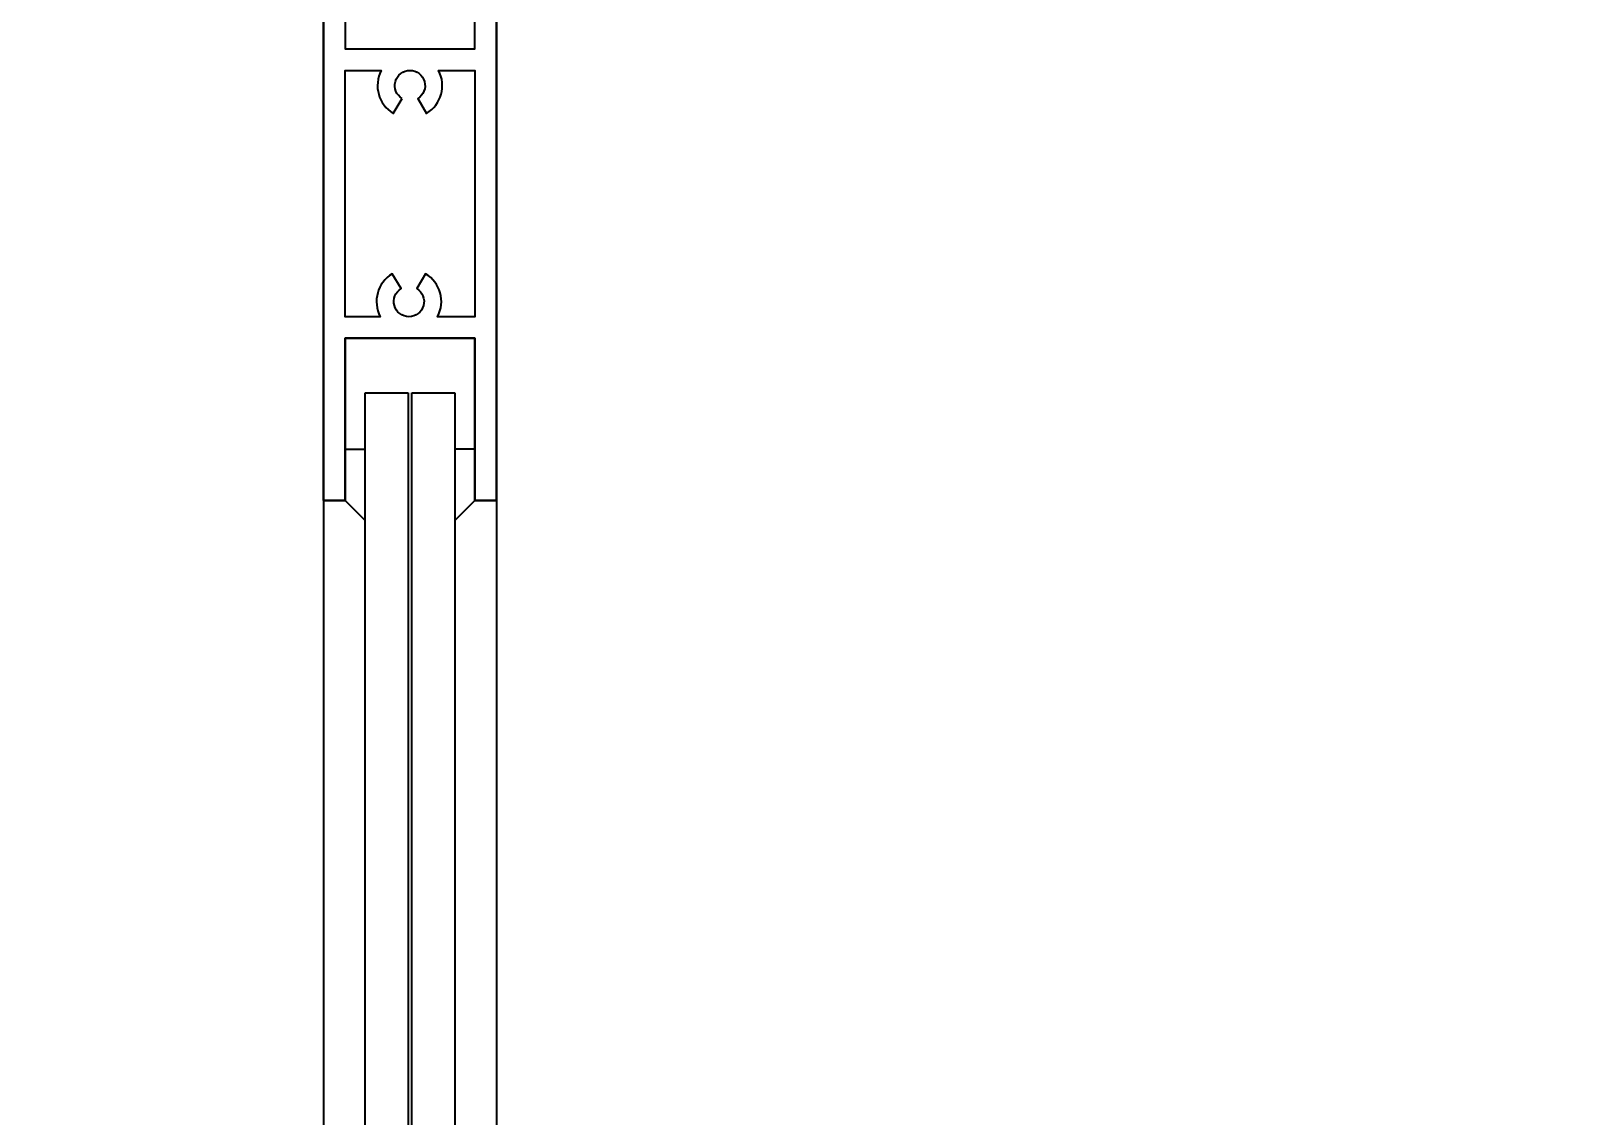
# Model space of a CAD drawing. Header units: centimetres. Extents: x 77182 to 116086, y 20619 to 33555.
# Drawn here: x 81729.68 to 81747.67, y 22323.28 to 22335.85 of the extents above; entities that cross this region are included whole.
import ezdxf

# ---------------------------------------------------------------- set-up
doc = ezdxf.new("R2010")
doc.units = ezdxf.units.CM
doc.header["$LTSCALE"] = 100
for name, color, linetype in [('A-ANNO-DIMS', 187, 'Continuous'), ('A-GLAZ-FRME', 12, 'Continuous'), ('A-GLAZ-FRME-MBND', 9, 'Continuous'), ('A-GLAZ-FULL', 130, 'Continuous')]:
    doc.layers.add(name, color=color, linetype=linetype)
doc.styles.add('Fields_100', font='act_simplex.shx', dxfattribs={"width": 0.8, "height": 20})
doc.dimstyles.new('FIELDS_100', dxfattribs={"dimscale": 0, "dimtxt": 20, "dimasz": 5, "dimexe": 5, "dimexo": 5, "dimgap": 5, "dimtad": 0, "dimdec": 0, "dimzin": 0, "dimdsep": 46, "dimtxsty": 'Fields_100', "dimblk": 'DOT', "dimcen": 0.09, "dimclrt": 50, "dimadec": 0, "dimazin": 0, "dimtfac": 1, "dimtdec": 0, "dimtix": 1, "dimtofl": 0, "dimtmove": 1, "dimatfit": 3, "dimfxl": 5, "dimfxlon": 1, "dimtolj": 1, "dimtzin": 0, "dimarcsym": 0})

# ---------------------------------------------------------------- blocks, each defined once
blk = doc.blocks.new('_Dot')
at = {"color": 0, "linetype": 'ByBlock', "lineweight": -2}
blk.add_line((-0.5, 0), (-1, 0), dxfattribs=at)
at = {"color": 0, "linetype": 'ByBlock', "const_width": 0.5}
blk.add_lwpolyline([(-0.25, 0, 1), (0.25, 0, 1)], format="xyb", close=True, dxfattribs=at)
blk = doc.blocks.new('*D87')
at = {"layer": 'A-ANNO-DIMS', "color": 0, "lineweight": -2, "transparency": 16777216}
for p, q in [((81690.963, 22763.329), (81680.963, 22763.329)), ((81685.963, 22758.329), (81685.963, 22338.698)), ((81685.963, 21867.925), (81685.963, 22287.555)), ((81690.963, 21862.925), (81680.963, 21862.925))]:
    blk.add_line(p, q, dxfattribs=at)
at = {"layer": 'DEFPOINTS', "color": 0, "transparency": 16777216}
for p in [(81829.952, 22763.329), (81685.963, 21862.925), (81829.952, 21862.925)]:
    blk.add_point(p, dxfattribs=at)
at = {"layer": 'A-ANNO-DIMS', "color": 0, "lineweight": -2, "transparency": 16777216, "xscale": 5, "yscale": 5, "zscale": 5}
for p, rotation in [((81685.963, 22763.329), 90), ((81685.963, 21862.925), 270)]:
    blk.add_blockref('_Dot', p, dxfattribs=dict(at, rotation=rotation))
at = {"layer": 'A-ANNO-DIMS', "color": 50, "transparency": 16777216, "insert": (81685.963, 22313.127), "char_height": 20, "attachment_point": 5, "rotation": 90, "style": 'Fields_100'}
blk.add_mtext('\\A1;900', dxfattribs=at)

msp = doc.modelspace()

# ---------------------------------------------------------------- linework, layer by layer
at = {"layer": 'A-GLAZ-FRME'}
msp.add_line((81733.068, 22337.709), (81733.068, 22333.234), dxfattribs=at)
for points in [[(81735.068, 22337.709), (81735.068, 22330.409), (81734.818, 22330.409), (81734.818, 22332.288), (81733.318, 22332.288), (81733.318, 22330.409), (81733.068, 22330.409), (81733.068, 22337.709)], [(81733.318, 22336.659), (81733.318, 22335.639), (81734.818, 22335.639), (81734.818, 22336.659)]]:
    msp.add_lwpolyline(points, dxfattribs=at)
at = {"layer": 'A-GLAZ-FRME', "elevation": 0}
msp.add_lwpolyline([(81733.068, 22337.336), (81733.068, 22330.408), (81733.318, 22330.408), (81733.318, 22332.288), (81734.818, 22332.288), (81734.818, 22330.408), (81735.068, 22330.408), (81735.068, 22337.336)], dxfattribs=at)
at = {"layer": 'A-GLAZ-FRME'}
msp.add_lwpolyline([(81733.978, 22335.064, -3.612037), (81734.158, 22335.064), (81734.261, 22334.892, 0.398294), (81734.399, 22335.389), (81734.818, 22335.389), (81734.818, 22332.538), (81734.388, 22332.538, 0.398294), (81734.249, 22333.035), (81734.146, 22332.863, -3.612037), (81733.966, 22332.863), (81733.863, 22333.035, 0.398294), (81733.725, 22332.538), (81733.318, 22332.538), (81733.318, 22335.389), (81733.736, 22335.389, 0.398294), (81733.875, 22334.892)], format="xyb", close=True, dxfattribs=at)
at = {"layer": 'A-GLAZ-FRME-MBND'}
for p, q in [((81733.318, 22331.003), (81733.548, 22331.003)), ((81734.818, 22331.003), (81734.588, 22331.003)), ((81733.068, 22330.408), (81733.068, 21943.669)), ((81733.318, 22330.408), (81733.548, 22330.178)), ((81734.818, 22330.408), (81734.588, 22330.178)), ((81735.068, 22330.408), (81735.068, 21943.669))]:
    msp.add_line(p, q, dxfattribs=at)
at = {"layer": 'A-GLAZ-FULL'}
for p, q in [((81733.548, 22331.658), (81734.048, 22331.658)), ((81734.088, 22331.658), (81734.588, 22331.658))]:
    msp.add_line(p, q, dxfattribs=at)
for points in [[(81734.048, 22331.658), (81734.048, 21942.387), (81733.548, 21942.387), (81733.548, 22331.658)], [(81734.588, 22331.658), (81734.588, 21942.387), (81734.088, 21942.387), (81734.088, 22331.658)]]:
    msp.add_lwpolyline(points, dxfattribs=at)

# ---------------------------------------------------------------- dimensions: what is measured, and where the dimension line sits
at = {"layer": 'A-ANNO-DIMS'}
dim = msp.add_linear_dim(base=(81685.963, 21862.925), p1=(81829.952, 22763.329), p2=(81829.952, 21862.925), angle=90, dimstyle='FIELDS_100', override={"dimscale": 1}, dxfattribs=at)
dim.commit()
dim.dimension.update_dxf_attribs({"geometry": '*D87', "text_midpoint": (81685.963, 22313.127)})

doc.saveas('drawing.dxf')
